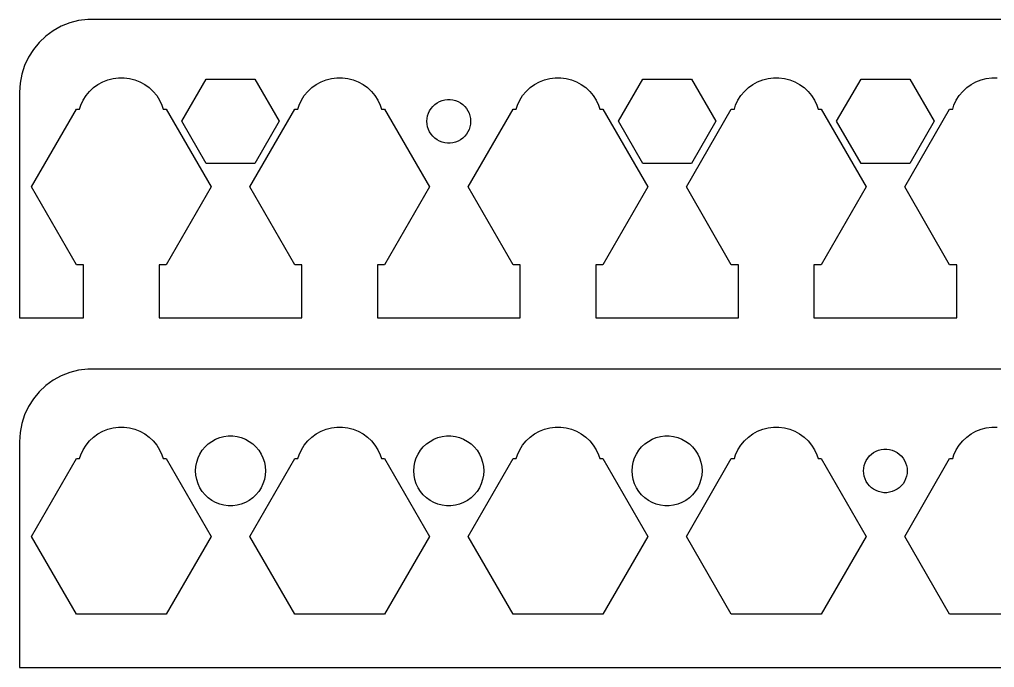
# Model space of a CAD drawing. Header units: metres. Extents: x -67 to 67, y 0 to 92.
# Drawn here: x -67 to 0, y 0 to 44.5 of the extents above; entities that cross this region are included whole.
import ezdxf

# ---------------------------------------------------------------- set-up
doc = ezdxf.new("R2010")
doc.units = ezdxf.units.M

msp = doc.modelspace()

# ---------------------------------------------------------------- linework, layer by layer
for p, q in [((-63.5451, 44.2553), (-64.1289, 44.0241)), ((-62.9369, 44.4114), (-63.5451, 44.2553)), ((-62.3139, 44.4901), (-62.9369, 44.4114)), ((62.3139, 44.4901), (-62.3139, 44.4901)), ((-64.6791, 43.7216), (-65.1871, 43.3526)), ((-64.1289, 44.0241), (-64.6791, 43.7216)), ((-65.6448, 42.9227), (-66.0451, 42.4389)), ((-65.1871, 43.3526), (-65.6448, 42.9227)), ((-66.0451, 42.4389), (-66.3815, 41.9088)), ((-66.3815, 41.9088), (-66.6489, 41.3406)), ((-66.6489, 41.3406), (-66.8429, 40.7434)), ((-66.8429, 40.7434), (-66.9606, 40.1267)), ((-61.6075, 40.033), (-61.2773, 40.2145)), ((-61.2773, 40.2145), (-60.927, 40.3532)), ((-60.927, 40.3532), (-60.5621, 40.4469)), ((-60.5621, 40.4469), (-60.1884, 40.4941)), ((-60.1884, 40.4941), (-59.8116, 40.4941)), ((-59.8116, 40.4941), (-59.4379, 40.4469)), ((-59.4379, 40.4469), (-59.0729, 40.3532)), ((-59.0729, 40.3532), (-58.7227, 40.2145)), ((-58.7227, 40.2145), (-58.3925, 40.033)), ((-55.8466, 37.5), (-54.1733, 40.3982)), ((-54.1733, 40.3982), (-50.8267, 40.3982)), ((-50.8267, 40.3982), (-49.1534, 37.5)), ((-46.6075, 40.033), (-46.2773, 40.2145)), ((-46.2773, 40.2145), (-45.927, 40.3532)), ((-45.927, 40.3532), (-45.5621, 40.4469)), ((-45.5621, 40.4469), (-45.1884, 40.4941)), ((-45.1884, 40.4941), (-44.8116, 40.4941)), ((-44.8116, 40.4941), (-44.4379, 40.4469)), ((-44.4379, 40.4469), (-44.0729, 40.3532)), ((-44.0729, 40.3532), (-43.7227, 40.2145)), ((-43.7227, 40.2145), (-43.3925, 40.033)), ((-31.6075, 40.033), (-31.2773, 40.2145)), ((-31.2773, 40.2145), (-30.927, 40.3532)), ((-30.927, 40.3532), (-30.5621, 40.4469)), ((-30.5621, 40.4469), (-30.1884, 40.4941)), ((-30.1884, 40.4941), (-29.8116, 40.4941)), ((-29.8116, 40.4941), (-29.4379, 40.4469)), ((-29.4379, 40.4469), (-29.0729, 40.3532)), ((-29.0729, 40.3532), (-28.7227, 40.2145)), ((-28.7227, 40.2145), (-28.3925, 40.033)), ((-25.8466, 37.5), (-24.1733, 40.3982)), ((-24.1733, 40.3982), (-20.8267, 40.3982)), ((-20.8267, 40.3982), (-19.1534, 37.5)), ((-16.6075, 40.033), (-16.2773, 40.2145)), ((-16.2773, 40.2145), (-15.927, 40.3532)), ((-15.927, 40.3532), (-15.5621, 40.4469)), ((-15.5621, 40.4469), (-15.1884, 40.4941)), ((-15.1884, 40.4941), (-14.8116, 40.4941)), ((-14.8116, 40.4941), (-14.4379, 40.4469)), ((-14.4379, 40.4469), (-14.0729, 40.3532)), ((-14.0729, 40.3532), (-13.7227, 40.2145)), ((-13.7227, 40.2145), (-13.3925, 40.033)), ((-10.8466, 37.5), (-9.17329, 40.3982)), ((-9.17329, 40.3982), (-5.82671, 40.3982)), ((-5.82671, 40.3982), (-4.15341, 37.5)), ((-1.60747, 40.033), (-1.27733, 40.2145)), ((-1.27733, 40.2145), (-0.92705, 40.3532)), ((-0.92705, 40.3532), (-0.56213, 40.4469)), ((-0.56213, 40.4469), (-0.18837, 40.4941)), ((-0.18837, 40.4941), (0.18837, 40.4941)), ((-66.9606, 40.1267), (-67, 39.5)), ((-62.427, 39.2634), (-62.1869, 39.5536)), ((-62.1869, 39.5536), (-61.9123, 39.8115)), ((-61.9123, 39.8115), (-61.6075, 40.033)), ((-58.3925, 40.033), (-58.0877, 39.8115)), ((-58.0877, 39.8115), (-57.8131, 39.5536)), ((-57.8131, 39.5536), (-57.5729, 39.2634)), ((-47.427, 39.2634), (-47.1869, 39.5536)), ((-47.1869, 39.5536), (-46.9123, 39.8115)), ((-46.9123, 39.8115), (-46.6075, 40.033)), ((-43.3925, 40.033), (-43.0877, 39.8115)), ((-43.0877, 39.8115), (-42.8131, 39.5536)), ((-42.8131, 39.5536), (-42.5729, 39.2634)), ((-32.427, 39.2634), (-32.1869, 39.5536)), ((-32.1869, 39.5536), (-31.9123, 39.8115)), ((-31.9123, 39.8115), (-31.6075, 40.033)), ((-28.3925, 40.033), (-28.0877, 39.8115)), ((-28.0877, 39.8115), (-27.8131, 39.5536)), ((-27.8131, 39.5536), (-27.5729, 39.2634)), ((-17.427, 39.2634), (-17.1869, 39.5536)), ((-17.1869, 39.5536), (-16.9123, 39.8115)), ((-16.9123, 39.8115), (-16.6075, 40.033)), ((-13.3925, 40.033), (-13.0877, 39.8115)), ((-13.0877, 39.8115), (-12.8131, 39.5536)), ((-12.8131, 39.5536), (-12.5729, 39.2634)), ((-2.42705, 39.2634), (-2.1869, 39.5536)), ((-2.1869, 39.5536), (-1.91226, 39.8115)), ((-1.91226, 39.8115), (-1.60747, 40.033)), ((-67, 39.5), (-67, 24)), ((-62.7893, 38.6044), (-62.6289, 38.9453)), ((-62.6289, 38.9453), (-62.427, 39.2634)), ((-57.5729, 39.2634), (-57.3711, 38.9453)), ((-57.3711, 38.9453), (-57.2107, 38.6044)), ((-47.7893, 38.6044), (-47.6289, 38.9453)), ((-47.6289, 38.9453), (-47.427, 39.2634)), ((-42.5729, 39.2634), (-42.3711, 38.9453)), ((-42.3711, 38.9453), (-42.2107, 38.6044)), ((-38.1387, 38.8572), (-37.9635, 38.9266)), ((-37.9635, 38.9266), (-37.7811, 38.9734)), ((-37.7811, 38.9734), (-37.5942, 38.997)), ((-37.5942, 38.997), (-37.4058, 38.997)), ((-37.4058, 38.997), (-37.2189, 38.9734)), ((-37.2189, 38.9734), (-37.0365, 38.9266)), ((-37.0365, 38.9266), (-36.8613, 38.8572)), ((-32.7893, 38.6044), (-32.6289, 38.9453)), ((-32.6289, 38.9453), (-32.427, 39.2634)), ((-27.5729, 39.2634), (-27.3711, 38.9453)), ((-27.3711, 38.9453), (-27.2107, 38.6044)), ((-17.7893, 38.6044), (-17.6289, 38.9453)), ((-17.6289, 38.9453), (-17.427, 39.2634)), ((-12.5729, 39.2634), (-12.3711, 38.9453)), ((-12.3711, 38.9453), (-12.2107, 38.6044)), ((-2.78932, 38.6044), (-2.62891, 38.9453)), ((-2.62891, 38.9453), (-2.42705, 39.2634)), ((-66.17, 33), (-63.085, 38.3434)), ((-63.085, 38.3434), (-62.8741, 38.3434)), ((-62.8741, 38.3434), (-62.7893, 38.6044)), ((-57.2107, 38.6044), (-57.1259, 38.3434)), ((-57.1259, 38.3434), (-56.915, 38.3434)), ((-56.915, 38.3434), (-53.83, 33)), ((-51.17, 33), (-48.085, 38.3434)), ((-48.085, 38.3434), (-47.8741, 38.3434)), ((-47.8741, 38.3434), (-47.7893, 38.6044)), ((-42.2107, 38.6044), (-42.1259, 38.3434)), ((-42.1259, 38.3434), (-41.915, 38.3434)), ((-41.915, 38.3434), (-38.83, 33)), ((-38.8947, 38.0522), (-38.8145, 38.2226)), ((-38.8145, 38.2226), (-38.7135, 38.3817)), ((-38.7135, 38.3817), (-38.5934, 38.5268)), ((-38.5934, 38.5268), (-38.4561, 38.6558)), ((-38.4561, 38.6558), (-38.3037, 38.7665)), ((-38.3037, 38.7665), (-38.1387, 38.8572)), ((-36.8613, 38.8572), (-36.6963, 38.7665)), ((-36.6963, 38.7665), (-36.5439, 38.6558)), ((-36.5439, 38.6558), (-36.4065, 38.5268)), ((-36.4065, 38.5268), (-36.2865, 38.3817)), ((-36.2865, 38.3817), (-36.1855, 38.2226)), ((-36.1855, 38.2226), (-36.1053, 38.0522)), ((-36.17, 33), (-33.085, 38.3434)), ((-33.085, 38.3434), (-32.8741, 38.3434)), ((-32.8741, 38.3434), (-32.7893, 38.6044)), ((-27.2107, 38.6044), (-27.1259, 38.3434)), ((-27.1259, 38.3434), (-26.915, 38.3434)), ((-26.915, 38.3434), (-23.83, 33)), ((-21.17, 33), (-18.085, 38.3434)), ((-18.085, 38.3434), (-17.8741, 38.3434)), ((-17.8741, 38.3434), (-17.7893, 38.6044)), ((-12.2107, 38.6044), (-12.1259, 38.3434)), ((-12.1259, 38.3434), (-11.915, 38.3434)), ((-11.915, 38.3434), (-8.83, 33)), ((-6.17, 33), (-3.08499, 38.3434)), ((-3.08499, 38.3434), (-2.87413, 38.3434)), ((-2.87413, 38.3434), (-2.78932, 38.6044)), ((-39, 37.5), (-38.9882, 37.688)), ((-38.9882, 37.688), (-38.9529, 37.873)), ((-38.9529, 37.873), (-38.8947, 38.0522)), ((-36.1053, 38.0522), (-36.0471, 37.873)), ((-36.0471, 37.873), (-36.0118, 37.688)), ((-36.0118, 37.688), (-36, 37.5)), ((-54.1733, 34.6018), (-55.8466, 37.5)), ((-49.1534, 37.5), (-50.8267, 34.6018)), ((-38.9882, 37.312), (-39, 37.5)), ((-38.9529, 37.127), (-38.9882, 37.312)), ((-38.8947, 36.9478), (-38.9529, 37.127)), ((-38.8145, 36.7774), (-38.8947, 36.9478)), ((-36.1053, 36.9478), (-36.1855, 36.7774)), ((-36.0471, 37.127), (-36.1053, 36.9478)), ((-36.0118, 37.312), (-36.0471, 37.127)), ((-36, 37.5), (-36.0118, 37.312)), ((-24.1733, 34.6018), (-25.8466, 37.5)), ((-19.1534, 37.5), (-20.8267, 34.6018)), ((-9.17329, 34.6018), (-10.8466, 37.5)), ((-4.15341, 37.5), (-5.82671, 34.6018)), ((-38.7135, 36.6183), (-38.8145, 36.7774)), ((-38.5934, 36.4732), (-38.7135, 36.6183)), ((-38.4561, 36.3442), (-38.5934, 36.4732)), ((-38.3037, 36.2335), (-38.4561, 36.3442)), ((-38.1387, 36.1427), (-38.3037, 36.2335)), ((-36.6963, 36.2335), (-36.8613, 36.1427)), ((-36.5439, 36.3442), (-36.6963, 36.2335)), ((-36.4065, 36.4732), (-36.5439, 36.3442)), ((-36.2865, 36.6183), (-36.4065, 36.4732)), ((-36.1855, 36.7774), (-36.2865, 36.6183)), ((-37.9635, 36.0734), (-38.1387, 36.1427)), ((-37.7811, 36.0266), (-37.9635, 36.0734)), ((-37.5942, 36.0029), (-37.7811, 36.0266)), ((-37.4058, 36.0029), (-37.5942, 36.0029)), ((-37.2189, 36.0266), (-37.4058, 36.0029)), ((-37.0365, 36.0734), (-37.2189, 36.0266)), ((-36.8613, 36.1427), (-37.0365, 36.0734)), ((-50.8267, 34.6018), (-54.1733, 34.6018)), ((-20.8267, 34.6018), (-24.1733, 34.6018)), ((-5.82671, 34.6018), (-9.17329, 34.6018)), ((-63.085, 27.6566), (-66.17, 33)), ((-53.83, 33), (-56.915, 27.6566)), ((-48.085, 27.6566), (-51.17, 33)), ((-38.83, 33), (-41.915, 27.6566)), ((-33.085, 27.6566), (-36.17, 33)), ((-23.83, 33), (-26.915, 27.6566)), ((-18.085, 27.6566), (-21.17, 33)), ((-8.83, 33), (-11.915, 27.6566)), ((-3.08499, 27.6566), (-6.17, 33)), ((-62.5942, 27.6566), (-63.085, 27.6566)), ((-62.5942, 24), (-62.5942, 27.6566)), ((-56.915, 27.6566), (-57.4058, 27.6566)), ((-57.4058, 27.6566), (-57.4058, 24)), ((-47.5942, 27.6566), (-48.085, 27.6566)), ((-47.5942, 24), (-47.5942, 27.6566)), ((-41.915, 27.6566), (-42.4058, 27.6566)), ((-42.4058, 27.6566), (-42.4058, 24)), ((-32.5942, 27.6566), (-33.085, 27.6566)), ((-32.5942, 24), (-32.5942, 27.6566)), ((-26.915, 27.6566), (-27.4058, 27.6566)), ((-27.4058, 27.6566), (-27.4058, 24)), ((-17.5942, 27.6566), (-18.085, 27.6566)), ((-17.5942, 24), (-17.5942, 27.6566)), ((-11.915, 27.6566), (-12.4058, 27.6566)), ((-12.4058, 27.6566), (-12.4058, 24)), ((-2.59418, 27.6566), (-3.08499, 27.6566)), ((-2.59418, 24), (-2.59418, 27.6566)), ((-67, 24), (-62.5942, 24)), ((-57.4058, 24), (-47.5942, 24)), ((-42.4058, 24), (-32.5942, 24)), ((-27.4058, 24), (-17.5942, 24)), ((-12.4058, 24), (-2.59418, 24)), ((-63.5451, 20.2553), (-64.1289, 20.0241)), ((-62.9369, 20.4114), (-63.5451, 20.2553)), ((-62.3139, 20.4901), (-62.9369, 20.4114)), ((62.3139, 20.4901), (-62.3139, 20.4901)), ((-64.6791, 19.7216), (-65.1871, 19.3526)), ((-64.1289, 20.0241), (-64.6791, 19.7216)), ((-65.6448, 18.9227), (-66.0451, 18.4389)), ((-65.1871, 19.3526), (-65.6448, 18.9227)), ((-66.0451, 18.4389), (-66.3815, 17.9088)), ((-66.3815, 17.9088), (-66.6489, 17.3406)), ((-66.6489, 17.3406), (-66.8429, 16.7434)), ((-66.9606, 16.1267), (-67, 15.5)), ((-66.8429, 16.7434), (-66.9606, 16.1267)), ((-61.6075, 16.033), (-61.2773, 16.2145)), ((-61.2773, 16.2145), (-60.927, 16.3532)), ((-60.927, 16.3532), (-60.5621, 16.4469)), ((-60.5621, 16.4469), (-60.1884, 16.4941)), ((-60.1884, 16.4941), (-59.8116, 16.4941)), ((-59.8116, 16.4941), (-59.4379, 16.4469)), ((-59.4379, 16.4469), (-59.0729, 16.3532)), ((-59.0729, 16.3532), (-58.7227, 16.2145)), ((-58.7227, 16.2145), (-58.3925, 16.033)), ((-46.6075, 16.033), (-46.2773, 16.2145)), ((-46.2773, 16.2145), (-45.927, 16.3532)), ((-45.927, 16.3532), (-45.5621, 16.4469)), ((-45.5621, 16.4469), (-45.1884, 16.4941)), ((-45.1884, 16.4941), (-44.8116, 16.4941)), ((-44.8116, 16.4941), (-44.4379, 16.4469)), ((-44.4379, 16.4469), (-44.0729, 16.3532)), ((-44.0729, 16.3532), (-43.7227, 16.2145)), ((-43.7227, 16.2145), (-43.3925, 16.033)), ((-31.6075, 16.033), (-31.2773, 16.2145)), ((-31.2773, 16.2145), (-30.927, 16.3532)), ((-30.927, 16.3532), (-30.5621, 16.4469)), ((-30.5621, 16.4469), (-30.1884, 16.4941)), ((-30.1884, 16.4941), (-29.8116, 16.4941)), ((-29.8116, 16.4941), (-29.4379, 16.4469)), ((-29.4379, 16.4469), (-29.0729, 16.3532)), ((-29.0729, 16.3532), (-28.7227, 16.2145)), ((-28.7227, 16.2145), (-28.3925, 16.033)), ((-16.6075, 16.033), (-16.2773, 16.2145)), ((-16.2773, 16.2145), (-15.927, 16.3532)), ((-15.927, 16.3532), (-15.5621, 16.4469)), ((-15.5621, 16.4469), (-15.1884, 16.4941)), ((-15.1884, 16.4941), (-14.8116, 16.4941)), ((-14.8116, 16.4941), (-14.4379, 16.4469)), ((-14.4379, 16.4469), (-14.0729, 16.3532)), ((-14.0729, 16.3532), (-13.7227, 16.2145)), ((-13.7227, 16.2145), (-13.3925, 16.033)), ((-1.60747, 16.033), (-1.27733, 16.2145)), ((-1.27733, 16.2145), (-0.92705, 16.3532)), ((-0.92705, 16.3532), (-0.56213, 16.4469)), ((-0.56213, 16.4469), (-0.18837, 16.4941)), ((-0.18837, 16.4941), (0.18837, 16.4941)), ((-67, 15.5), (-67, 0)), ((-62.427, 15.2634), (-62.1869, 15.5536)), ((-62.1869, 15.5536), (-61.9123, 15.8115)), ((-61.9123, 15.8115), (-61.6075, 16.033)), ((-58.3925, 16.033), (-58.0877, 15.8115)), ((-58.0877, 15.8115), (-57.8131, 15.5536)), ((-57.8131, 15.5536), (-57.5729, 15.2634)), ((-54.0298, 15.3492), (-53.786, 15.5264)), ((-53.786, 15.5264), (-53.5219, 15.6716)), ((-53.5219, 15.6716), (-53.2416, 15.7825)), ((-53.2416, 15.7825), (-52.9497, 15.8575)), ((-52.9497, 15.8575), (-52.6507, 15.8953)), ((-52.6507, 15.8953), (-52.3493, 15.8953)), ((-52.3493, 15.8953), (-52.0503, 15.8575)), ((-52.0503, 15.8575), (-51.7583, 15.7825)), ((-51.7583, 15.7825), (-51.4781, 15.6716)), ((-51.4781, 15.6716), (-51.214, 15.5264)), ((-51.214, 15.5264), (-50.9702, 15.3492)), ((-47.427, 15.2634), (-47.1869, 15.5536)), ((-47.1869, 15.5536), (-46.9123, 15.8115)), ((-46.9123, 15.8115), (-46.6075, 16.033)), ((-43.3925, 16.033), (-43.0877, 15.8115)), ((-43.0877, 15.8115), (-42.8131, 15.5536)), ((-42.8131, 15.5536), (-42.5729, 15.2634)), ((-39.0298, 15.3492), (-38.786, 15.5264)), ((-38.786, 15.5264), (-38.5219, 15.6716)), ((-38.5219, 15.6716), (-38.2416, 15.7825)), ((-38.2416, 15.7825), (-37.9497, 15.8575)), ((-37.9497, 15.8575), (-37.6507, 15.8953)), ((-37.6507, 15.8953), (-37.3493, 15.8953)), ((-37.3493, 15.8953), (-37.0503, 15.8575)), ((-37.0503, 15.8575), (-36.7583, 15.7825)), ((-36.7583, 15.7825), (-36.4781, 15.6716)), ((-36.4781, 15.6716), (-36.214, 15.5264)), ((-36.214, 15.5264), (-35.9702, 15.3492)), ((-32.427, 15.2634), (-32.1869, 15.5536)), ((-32.1869, 15.5536), (-31.9123, 15.8115)), ((-31.9123, 15.8115), (-31.6075, 16.033)), ((-28.3925, 16.033), (-28.0877, 15.8115)), ((-28.0877, 15.8115), (-27.8131, 15.5536)), ((-27.8131, 15.5536), (-27.5729, 15.2634)), ((-24.0298, 15.3492), (-23.786, 15.5264)), ((-23.786, 15.5264), (-23.5219, 15.6716)), ((-23.5219, 15.6716), (-23.2416, 15.7825)), ((-23.2416, 15.7825), (-22.9497, 15.8575)), ((-22.9497, 15.8575), (-22.6507, 15.8953)), ((-22.6507, 15.8953), (-22.3493, 15.8953)), ((-22.3493, 15.8953), (-22.0503, 15.8575)), ((-22.0503, 15.8575), (-21.7583, 15.7825)), ((-21.7583, 15.7825), (-21.4781, 15.6716)), ((-21.4781, 15.6716), (-21.214, 15.5264)), ((-21.214, 15.5264), (-20.9702, 15.3492)), ((-17.427, 15.2634), (-17.1869, 15.5536)), ((-17.1869, 15.5536), (-16.9123, 15.8115)), ((-16.9123, 15.8115), (-16.6075, 16.033)), ((-13.3925, 16.033), (-13.0877, 15.8115)), ((-13.0877, 15.8115), (-12.8131, 15.5536)), ((-12.8131, 15.5536), (-12.5729, 15.2634)), ((-2.42705, 15.2634), (-2.1869, 15.5536)), ((-2.1869, 15.5536), (-1.91226, 15.8115)), ((-1.91226, 15.8115), (-1.60747, 16.033)), ((-62.7893, 14.6044), (-62.6289, 14.9453)), ((-62.6289, 14.9453), (-62.427, 15.2634)), ((-57.5729, 15.2634), (-57.3711, 14.9453)), ((-57.3711, 14.9453), (-57.2107, 14.6044)), ((-54.6031, 14.6562), (-54.4416, 14.9107)), ((-54.4416, 14.9107), (-54.2495, 15.1429)), ((-54.2495, 15.1429), (-54.0298, 15.3492)), ((-50.9702, 15.3492), (-50.7505, 15.1429)), ((-50.7505, 15.1429), (-50.5583, 14.9107)), ((-50.5583, 14.9107), (-50.3969, 14.6562)), ((-47.7893, 14.6044), (-47.6289, 14.9453)), ((-47.6289, 14.9453), (-47.427, 15.2634)), ((-42.5729, 15.2634), (-42.3711, 14.9453)), ((-42.3711, 14.9453), (-42.2107, 14.6044)), ((-39.6031, 14.6562), (-39.4416, 14.9107)), ((-39.4416, 14.9107), (-39.2495, 15.1429)), ((-39.2495, 15.1429), (-39.0298, 15.3492)), ((-35.9702, 15.3492), (-35.7505, 15.1429)), ((-35.7505, 15.1429), (-35.5583, 14.9107)), ((-35.5583, 14.9107), (-35.3969, 14.6562)), ((-32.7893, 14.6044), (-32.6289, 14.9453)), ((-32.6289, 14.9453), (-32.427, 15.2634)), ((-27.5729, 15.2634), (-27.3711, 14.9453)), ((-27.3711, 14.9453), (-27.2107, 14.6044)), ((-24.6031, 14.6562), (-24.4416, 14.9107)), ((-24.4416, 14.9107), (-24.2495, 15.1429)), ((-24.2495, 15.1429), (-24.0298, 15.3492)), ((-20.9702, 15.3492), (-20.7505, 15.1429)), ((-20.7505, 15.1429), (-20.5583, 14.9107)), ((-20.5583, 14.9107), (-20.3969, 14.6562)), ((-17.7893, 14.6044), (-17.6289, 14.9453)), ((-17.6289, 14.9453), (-17.427, 15.2634)), ((-12.5729, 15.2634), (-12.3711, 14.9453)), ((-12.3711, 14.9453), (-12.2107, 14.6044)), ((-8.45613, 14.6558), (-8.30373, 14.7665)), ((-8.30373, 14.7665), (-8.13866, 14.8572)), ((-8.13866, 14.8572), (-7.96352, 14.9266)), ((-7.96352, 14.9266), (-7.78107, 14.9734)), ((-7.78107, 14.9734), (-7.59418, 14.997)), ((-7.59418, 14.997), (-7.40581, 14.997)), ((-7.40581, 14.997), (-7.21892, 14.9734)), ((-7.21892, 14.9734), (-7.03647, 14.9266)), ((-7.03647, 14.9266), (-6.86133, 14.8572)), ((-6.86133, 14.8572), (-6.69626, 14.7665)), ((-6.69626, 14.7665), (-6.54385, 14.6558)), ((-2.78932, 14.6044), (-2.62891, 14.9453)), ((-2.62891, 14.9453), (-2.42705, 15.2634)), ((-66.17, 9), (-63.085, 14.3434)), ((-63.085, 14.3434), (-62.8741, 14.3434)), ((-62.8741, 14.3434), (-62.7893, 14.6044)), ((-57.2107, 14.6044), (-57.1259, 14.3434)), ((-57.1259, 14.3434), (-56.915, 14.3434)), ((-56.915, 14.3434), (-53.83, 9)), ((-54.8811, 13.8008), (-54.8246, 14.0968)), ((-54.8246, 14.0968), (-54.7315, 14.3835)), ((-54.7315, 14.3835), (-54.6031, 14.6562)), ((-51.17, 9), (-48.085, 14.3434)), ((-50.3969, 14.6562), (-50.2685, 14.3835)), ((-50.2685, 14.3835), (-50.1754, 14.0968)), ((-50.1754, 14.0968), (-50.1189, 13.8008)), ((-48.085, 14.3434), (-47.8741, 14.3434)), ((-47.8741, 14.3434), (-47.7893, 14.6044)), ((-42.2107, 14.6044), (-42.1259, 14.3434)), ((-42.1259, 14.3434), (-41.915, 14.3434)), ((-41.915, 14.3434), (-38.83, 9)), ((-39.8811, 13.8008), (-39.8246, 14.0968)), ((-39.8246, 14.0968), (-39.7315, 14.3835)), ((-39.7315, 14.3835), (-39.6031, 14.6562)), ((-36.17, 9), (-33.085, 14.3434)), ((-35.3969, 14.6562), (-35.2685, 14.3835)), ((-35.2685, 14.3835), (-35.1754, 14.0968)), ((-35.1754, 14.0968), (-35.1189, 13.8008)), ((-33.085, 14.3434), (-32.8741, 14.3434)), ((-32.8741, 14.3434), (-32.7893, 14.6044)), ((-27.2107, 14.6044), (-27.1259, 14.3434)), ((-27.1259, 14.3434), (-26.915, 14.3434)), ((-26.915, 14.3434), (-23.83, 9)), ((-24.8811, 13.8008), (-24.8246, 14.0968)), ((-24.8246, 14.0968), (-24.7315, 14.3835)), ((-24.7315, 14.3835), (-24.6031, 14.6562)), ((-21.17, 9), (-18.085, 14.3434)), ((-20.3969, 14.6562), (-20.2685, 14.3835)), ((-20.2685, 14.3835), (-20.1754, 14.0968)), ((-20.1754, 14.0968), (-20.1189, 13.8008)), ((-18.085, 14.3434), (-17.8741, 14.3434)), ((-17.8741, 14.3434), (-17.7893, 14.6044)), ((-12.2107, 14.6044), (-12.1259, 14.3434)), ((-12.1259, 14.3434), (-11.915, 14.3434)), ((-11.915, 14.3434), (-8.83, 9)), ((-8.89465, 14.0522), (-8.81445, 14.2226)), ((-8.81445, 14.2226), (-8.71352, 14.3817)), ((-8.71352, 14.3817), (-8.59344, 14.5268)), ((-8.59344, 14.5268), (-8.45613, 14.6558)), ((-6.54385, 14.6558), (-6.40654, 14.5268)), ((-6.40654, 14.5268), (-6.28647, 14.3817)), ((-6.28647, 14.3817), (-6.18553, 14.2226)), ((-6.18553, 14.2226), (-6.10533, 14.0522)), ((-6.17, 9), (-3.08499, 14.3434)), ((-3.08499, 14.3434), (-2.87413, 14.3434)), ((-2.87413, 14.3434), (-2.78932, 14.6044)), ((-54.9, 13.5), (-54.8811, 13.8008)), ((-54.8811, 13.1992), (-54.9, 13.5)), ((-50.1189, 13.8008), (-50.1, 13.5)), ((-50.1, 13.5), (-50.1189, 13.1992)), ((-39.9, 13.5), (-39.8811, 13.8008)), ((-39.8811, 13.1992), (-39.9, 13.5)), ((-35.1189, 13.8008), (-35.1, 13.5)), ((-35.1, 13.5), (-35.1189, 13.1992)), ((-24.9, 13.5), (-24.8811, 13.8008)), ((-24.8811, 13.1992), (-24.9, 13.5)), ((-20.1189, 13.8008), (-20.1, 13.5)), ((-20.1, 13.5), (-20.1189, 13.1992)), ((-9, 13.5), (-8.98816, 13.688)), ((-8.98816, 13.312), (-9, 13.5)), ((-8.98816, 13.688), (-8.95287, 13.873)), ((-8.95287, 13.873), (-8.89465, 14.0522)), ((-6.10533, 14.0522), (-6.04712, 13.873)), ((-6.04712, 13.873), (-6.01183, 13.688)), ((-6.01183, 13.688), (-6, 13.5)), ((-6, 13.5), (-6.01183, 13.312)), ((-54.8246, 12.9031), (-54.8811, 13.1992)), ((-54.7315, 12.6165), (-54.8246, 12.9031)), ((-50.1754, 12.9031), (-50.2685, 12.6165)), ((-50.1189, 13.1992), (-50.1754, 12.9031)), ((-39.8246, 12.9031), (-39.8811, 13.1992)), ((-39.7315, 12.6165), (-39.8246, 12.9031)), ((-35.1754, 12.9031), (-35.2685, 12.6165)), ((-35.1189, 13.1992), (-35.1754, 12.9031)), ((-24.8246, 12.9031), (-24.8811, 13.1992)), ((-24.7315, 12.6165), (-24.8246, 12.9031)), ((-20.1754, 12.9031), (-20.2685, 12.6165)), ((-20.1189, 13.1992), (-20.1754, 12.9031)), ((-8.95287, 13.127), (-8.98816, 13.312)), ((-8.89465, 12.9478), (-8.95287, 13.127)), ((-8.81445, 12.7774), (-8.89465, 12.9478)), ((-8.71352, 12.6183), (-8.81445, 12.7774)), ((-6.18553, 12.7774), (-6.28647, 12.6183)), ((-6.10533, 12.9478), (-6.18553, 12.7774)), ((-6.04712, 13.127), (-6.10533, 12.9478)), ((-6.01183, 13.312), (-6.04712, 13.127)), ((-54.6031, 12.3438), (-54.7315, 12.6165)), ((-54.4416, 12.0893), (-54.6031, 12.3438)), ((-54.2495, 11.8571), (-54.4416, 12.0893)), ((-50.5583, 12.0893), (-50.7505, 11.8571)), ((-50.3969, 12.3438), (-50.5583, 12.0893)), ((-50.2685, 12.6165), (-50.3969, 12.3438)), ((-39.6031, 12.3438), (-39.7315, 12.6165)), ((-39.4416, 12.0893), (-39.6031, 12.3438)), ((-39.2495, 11.8571), (-39.4416, 12.0893)), ((-35.5583, 12.0893), (-35.7505, 11.8571)), ((-35.3969, 12.3438), (-35.5583, 12.0893)), ((-35.2685, 12.6165), (-35.3969, 12.3438)), ((-24.6031, 12.3438), (-24.7315, 12.6165)), ((-24.4416, 12.0893), (-24.6031, 12.3438)), ((-24.2495, 11.8571), (-24.4416, 12.0893)), ((-20.5583, 12.0893), (-20.7505, 11.8571)), ((-20.3969, 12.3438), (-20.5583, 12.0893)), ((-20.2685, 12.6165), (-20.3969, 12.3438)), ((-8.59344, 12.4732), (-8.71352, 12.6183)), ((-8.45613, 12.3442), (-8.59344, 12.4732)), ((-8.30373, 12.2335), (-8.45613, 12.3442)), ((-8.13866, 12.1427), (-8.30373, 12.2335)), ((-7.96352, 12.0734), (-8.13866, 12.1427)), ((-7.78107, 12.0266), (-7.96352, 12.0734)), ((-7.03647, 12.0734), (-7.21892, 12.0266)), ((-6.86133, 12.1427), (-7.03647, 12.0734)), ((-6.69626, 12.2335), (-6.86133, 12.1427)), ((-6.54385, 12.3442), (-6.69626, 12.2335)), ((-6.40654, 12.4732), (-6.54385, 12.3442)), ((-6.28647, 12.6183), (-6.40654, 12.4732)), ((-54.0298, 11.6508), (-54.2495, 11.8571)), ((-53.786, 11.4736), (-54.0298, 11.6508)), ((-53.5219, 11.3284), (-53.786, 11.4736)), ((-51.214, 11.4736), (-51.4781, 11.3284)), ((-50.9702, 11.6508), (-51.214, 11.4736)), ((-50.7505, 11.8571), (-50.9702, 11.6508)), ((-39.0298, 11.6508), (-39.2495, 11.8571)), ((-38.786, 11.4736), (-39.0298, 11.6508)), ((-38.5219, 11.3284), (-38.786, 11.4736)), ((-36.214, 11.4736), (-36.4781, 11.3284)), ((-35.9702, 11.6508), (-36.214, 11.4736)), ((-35.7505, 11.8571), (-35.9702, 11.6508)), ((-24.0298, 11.6508), (-24.2495, 11.8571)), ((-23.786, 11.4736), (-24.0298, 11.6508)), ((-23.5219, 11.3284), (-23.786, 11.4736)), ((-21.214, 11.4736), (-21.4781, 11.3284)), ((-20.9702, 11.6508), (-21.214, 11.4736)), ((-20.7505, 11.8571), (-20.9702, 11.6508)), ((-7.59418, 12.0029), (-7.78107, 12.0266)), ((-7.40581, 12.0029), (-7.59418, 12.0029)), ((-7.21892, 12.0266), (-7.40581, 12.0029)), ((-53.2416, 11.2175), (-53.5219, 11.3284)), ((-52.9497, 11.1425), (-53.2416, 11.2175)), ((-52.6507, 11.1047), (-52.9497, 11.1425)), ((-52.3493, 11.1047), (-52.6507, 11.1047)), ((-52.0503, 11.1425), (-52.3493, 11.1047)), ((-51.7583, 11.2175), (-52.0503, 11.1425)), ((-51.4781, 11.3284), (-51.7583, 11.2175)), ((-38.2416, 11.2175), (-38.5219, 11.3284)), ((-37.9497, 11.1425), (-38.2416, 11.2175)), ((-37.6507, 11.1047), (-37.9497, 11.1425)), ((-37.3493, 11.1047), (-37.6507, 11.1047)), ((-37.0503, 11.1425), (-37.3493, 11.1047)), ((-36.7583, 11.2175), (-37.0503, 11.1425)), ((-36.4781, 11.3284), (-36.7583, 11.2175)), ((-23.2416, 11.2175), (-23.5219, 11.3284)), ((-22.9497, 11.1425), (-23.2416, 11.2175)), ((-22.6507, 11.1047), (-22.9497, 11.1425)), ((-22.3493, 11.1047), (-22.6507, 11.1047)), ((-22.0503, 11.1425), (-22.3493, 11.1047)), ((-21.7583, 11.2175), (-22.0503, 11.1425)), ((-21.4781, 11.3284), (-21.7583, 11.2175)), ((-63.085, 3.65663), (-66.17, 9)), ((-53.83, 9), (-56.915, 3.65663)), ((-48.085, 3.65663), (-51.17, 9)), ((-38.83, 9), (-41.915, 3.65663)), ((-33.085, 3.65663), (-36.17, 9)), ((-23.83, 9), (-26.915, 3.65663)), ((-18.085, 3.65663), (-21.17, 9)), ((-8.83, 9), (-11.915, 3.65663)), ((-3.08499, 3.65663), (-6.17, 9)), ((-56.915, 3.65663), (-63.085, 3.65663)), ((-41.915, 3.65663), (-48.085, 3.65663)), ((-26.915, 3.65663), (-33.085, 3.65663)), ((-11.915, 3.65663), (-18.085, 3.65663)), ((3.08499, 3.65663), (-3.08499, 3.65663)), ((-67, 0), (67, 0))]:
    msp.add_line(p, q)

doc.saveas('drawing.dxf')
